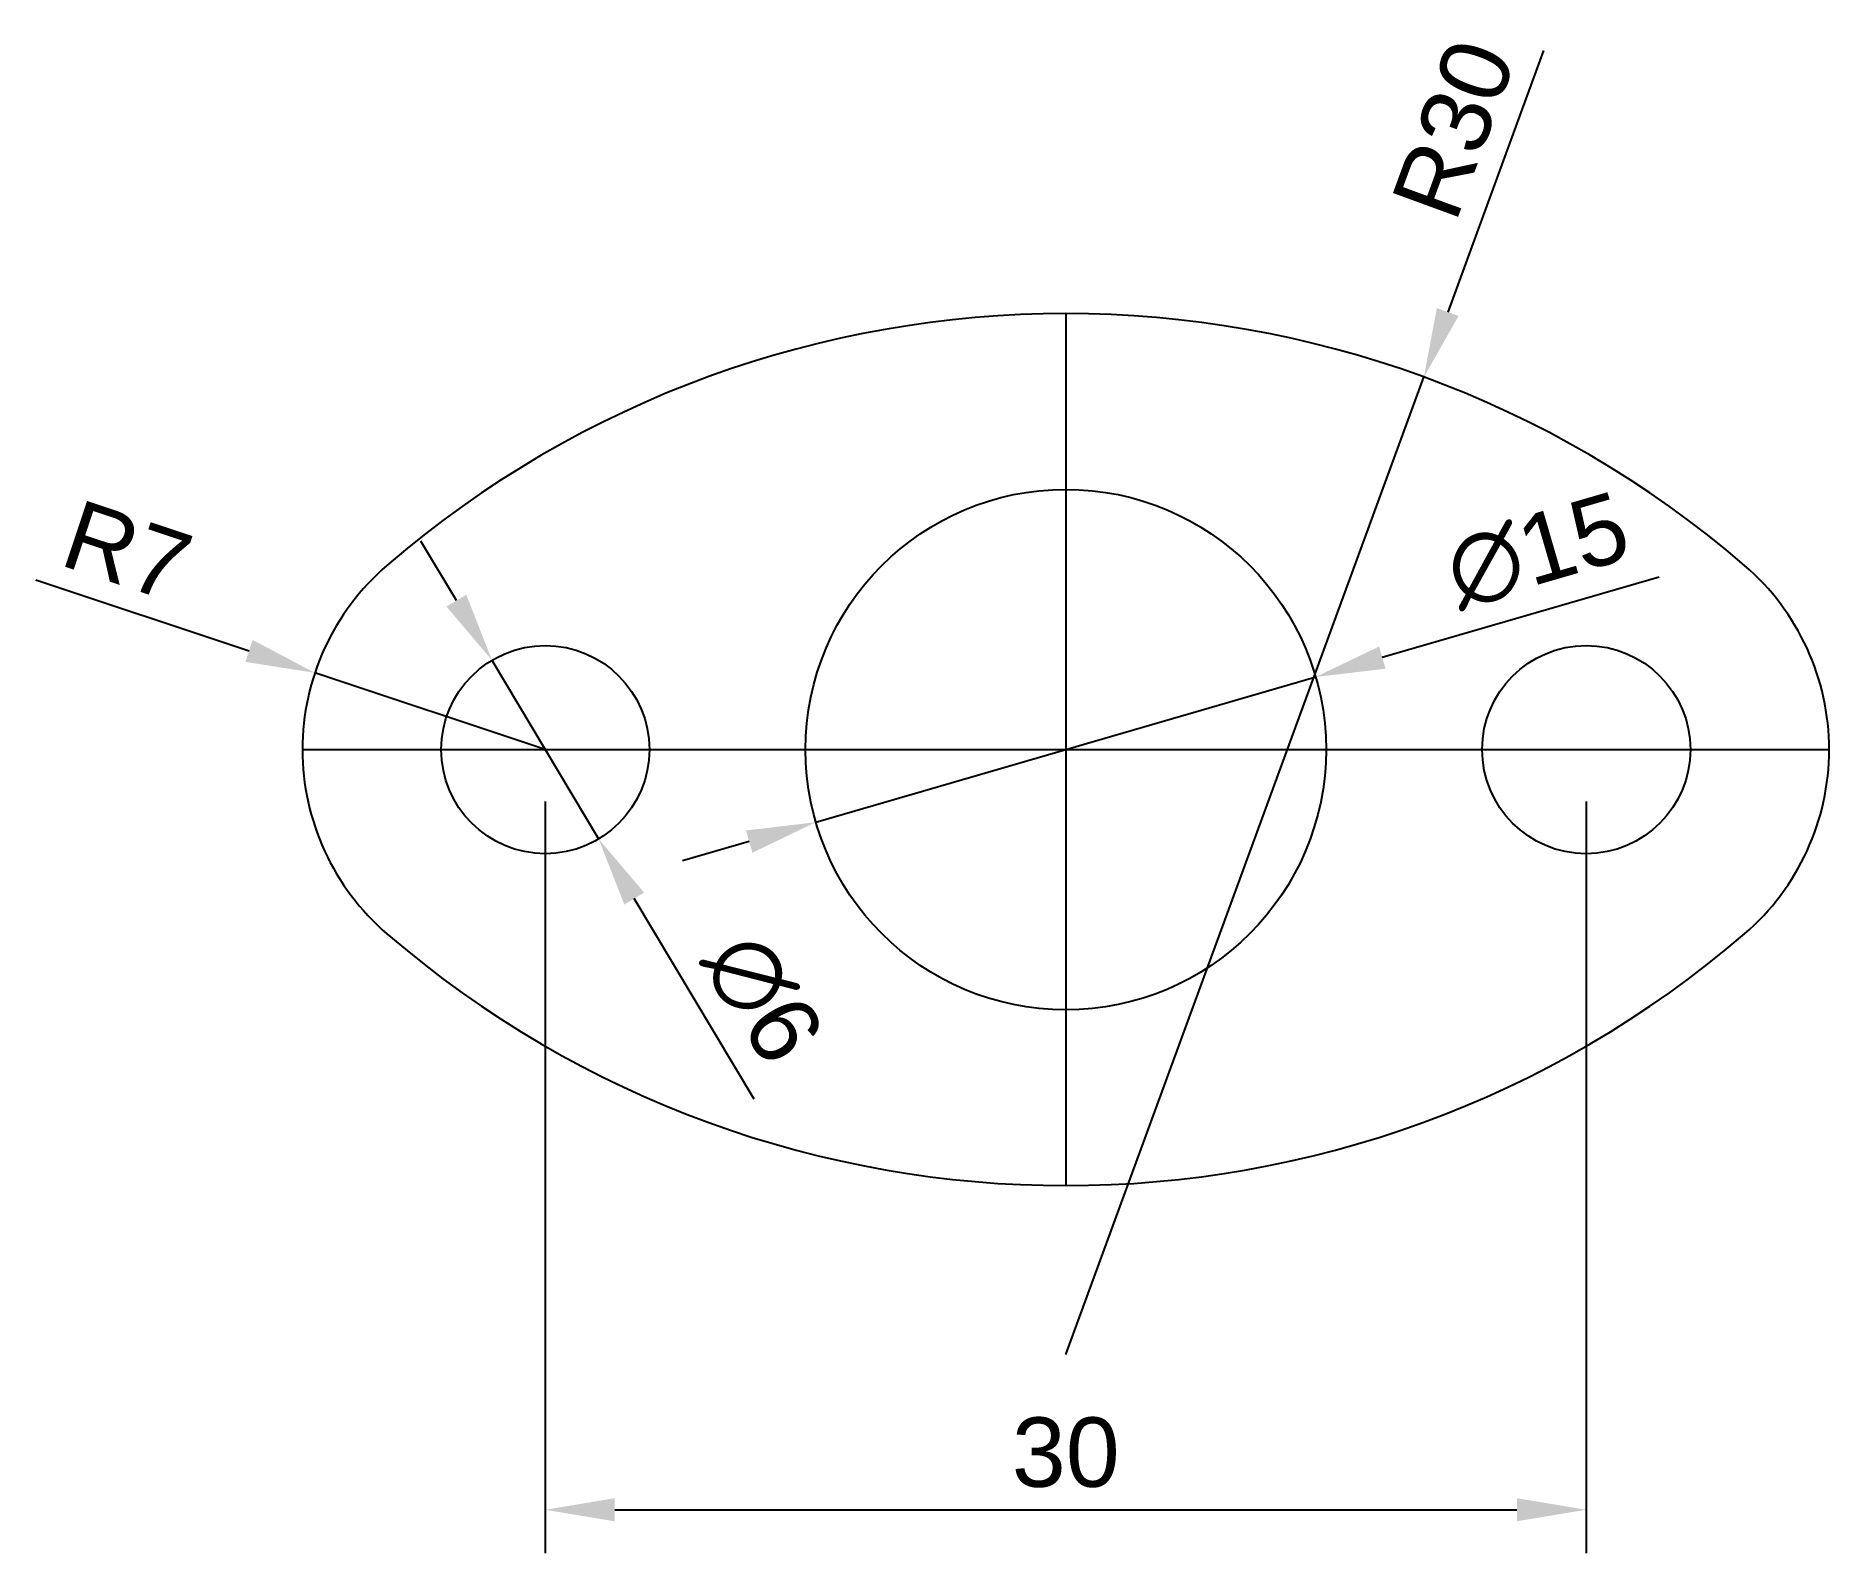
# Model space of a CAD drawing. Header units: millimetres. Extents: x 1141.7 to 1193.4, y 1782.4 to 1826.1.
import ezdxf

# ---------------------------------------------------------------- set-up
doc = ezdxf.new("R2010")
doc.units = ezdxf.units.MM
doc.layers.add('Cotas', color=8, linetype='Continuous')
doc.styles.get("Standard").update_dxf_attribs({"font": 'arial.ttf'})
doc.dimstyles.new('ISO-25', dxfattribs={"dimtxt": 2, "dimasz": 2, "dimexe": 1.25, "dimexo": 1.5, "dimtad": 1, "dimtxsty": 'Standard', "dimcen": 2.5, "dimadec": 0, "dimazin": 0, "dimtfac": 1, "dimtmove": 0, "dimatfit": 3, "dimfxl": 1, "dimarcsym": 0})

# ---------------------------------------------------------------- blocks, each defined once
blk = doc.blocks.new('*D1')
at = {"layer": 'Cotas', "color": 0, "lineweight": -2, "transparency": 16777216}
for p, q in [((1141.724, 1810.459), (1147.867, 1808.413)), ((1156.406, 1805.568), (1149.764, 1807.781))]:
    blk.add_line(p, q, dxfattribs=at)
at = {"layer": 'Cotas', "color": 0, "transparency": 16777216}
blk.add_solid([(1147.972, 1808.729), (1147.762, 1808.096), (1149.764, 1807.781)], dxfattribs=at)
at = {"layer": 'Defpoints', "color": 0, "transparency": 16777216}
for p in [(1149.764, 1807.781), (1156.406, 1805.568)]:
    blk.add_point(p, dxfattribs=at)
at = {"layer": 'Cotas', "color": 0, "transparency": 16777216, "insert": (1144.36, 1811.293), "char_height": 2, "attachment_point": 5, "rotation": 341.5768}
blk.add_mtext('R7', dxfattribs=at)
blk = doc.blocks.new('*D2')
at = {"layer": 'Cotas', "color": 0, "lineweight": -2, "transparency": 16777216}
for p, q in [((1153.843, 1809.861), (1152.817, 1811.579)), ((1154.868, 1808.144), (1157.943, 1802.992)), ((1162.421, 1795.492), (1158.969, 1801.275))]:
    blk.add_line(p, q, dxfattribs=at)
at = {"layer": 'Cotas', "color": 0, "transparency": 16777216}
for points in [[(1154.129, 1810.032), (1153.556, 1809.691), (1154.868, 1808.144)], [(1159.255, 1801.446), (1158.682, 1801.104), (1157.943, 1802.992)]]:
    blk.add_solid(points, dxfattribs=at)
at = {"layer": 'Defpoints', "color": 0, "transparency": 16777216}
for p in [(1154.868, 1808.144), (1157.943, 1802.992)]:
    blk.add_point(p, dxfattribs=at)
at = {"layer": 'Cotas', "color": 0, "transparency": 16777216, "insert": (1162.669, 1798.397), "char_height": 2, "attachment_point": 5, "rotation": 300.8378}
blk.add_mtext('∅6', dxfattribs=at)
blk = doc.blocks.new('*D3')
at = {"layer": 'Cotas', "color": 0, "lineweight": -2, "transparency": 16777216}
for p, q in [((1188.504, 1810.537), (1180.528, 1808.219)), ((1164.203, 1803.476), (1178.608, 1807.661)), ((1162.283, 1802.918), (1160.362, 1802.36))]:
    blk.add_line(p, q, dxfattribs=at)
at = {"layer": 'Cotas', "color": 0, "transparency": 16777216}
for points in [[(1180.435, 1808.539), (1180.621, 1807.899), (1178.608, 1807.661)], [(1162.19, 1803.238), (1162.376, 1802.597), (1164.203, 1803.476)]]:
    blk.add_solid(points, dxfattribs=at)
at = {"layer": 'Defpoints', "color": 0, "transparency": 16777216}
for p in [(1178.608, 1807.661), (1164.203, 1803.476)]:
    blk.add_point(p, dxfattribs=at)
at = {"layer": 'Cotas', "color": 0, "transparency": 16777216, "insert": (1185.002, 1811.291), "char_height": 2, "attachment_point": 5, "rotation": 16.202}
blk.add_mtext('∅15', dxfattribs=at)
blk = doc.blocks.new('*D4')
at = {"layer": 'Cotas', "color": 0, "lineweight": -2, "transparency": 16777216}
for p, q in [((1185.172, 1825.713), (1182.413, 1818.18)), ((1171.406, 1788.133), (1181.725, 1816.302))]:
    blk.add_line(p, q, dxfattribs=at)
at = {"layer": 'Cotas', "color": 0, "transparency": 16777216}
blk.add_solid([(1182.1, 1818.295), (1182.726, 1818.065), (1181.725, 1816.302)], dxfattribs=at)
at = {"layer": 'Defpoints', "color": 0, "transparency": 16777216}
for p in [(1181.725, 1816.302), (1171.406, 1788.133)]:
    blk.add_point(p, dxfattribs=at)
at = {"layer": 'Cotas', "color": 0, "transparency": 16777216, "insert": (1182.59, 1823.452), "char_height": 2, "attachment_point": 5, "rotation": 69.8804}
blk.add_mtext('R30', dxfattribs=at)
blk = doc.blocks.new('*D5')
at = {"layer": 'Cotas', "color": 0, "lineweight": -2, "transparency": 16777216}
for p, q in [((1156.406, 1804.068), (1156.406, 1782.41)), ((1186.406, 1804.068), (1186.406, 1782.41)), ((1158.406, 1783.66), (1184.406, 1783.66))]:
    blk.add_line(p, q, dxfattribs=at)
at = {"layer": 'Cotas', "color": 0, "transparency": 16777216}
for points in [[(1158.406, 1783.993), (1158.406, 1783.327), (1156.406, 1783.66)], [(1184.406, 1783.993), (1184.406, 1783.327), (1186.406, 1783.66)]]:
    blk.add_solid(points, dxfattribs=at)
at = {"layer": 'Defpoints', "color": 0, "transparency": 16777216}
for p in [(1156.406, 1805.568), (1186.406, 1805.568), (1186.406, 1783.66)]:
    blk.add_point(p, dxfattribs=at)
at = {"layer": 'Cotas', "color": 0, "transparency": 16777216, "insert": (1171.406, 1785.307), "char_height": 2, "attachment_point": 5}
blk.add_mtext('30', dxfattribs=at)

msp = doc.modelspace()

# ---------------------------------------------------------------- linework, layer by layer
for centre, radius in [((1171.406, 1805.568), 7.5), ((1156.406, 1805.568), 3), ((1186.406, 1805.568), 3)]:
    msp.add_circle(centre, radius)
for centre, radius, start, end in [((1171.406, 1788.133), 30, 49.2943, 130.7057), ((1156.406, 1805.568), 7, 130.7057, 229.2943), ((1186.406, 1805.568), 7, 310.7057, 49.2943), ((1171.406, 1823.004), 30, 229.2943, 310.7057)]:
    msp.add_arc(centre, radius, start, end)
at = {"layer": 'Cotas'}
for p, q in [((1171.406, 1818.133), (1171.406, 1793.004)), ((1149.406, 1805.568), (1193.406, 1805.568))]:
    msp.add_line(p, q, dxfattribs=at)

# ---------------------------------------------------------------- dimensions: what is measured, and where the dimension line sits
for center, mpoint, picture, middle in [((1171.406, 1788.133), (1181.725, 1816.302), '*D4', (1182.59, 1823.452)), ((1156.406, 1805.568), (1149.764, 1807.781), '*D1', (1144.36, 1811.293))]:
    dim = msp.add_radius_dim(center=center, mpoint=mpoint, dimstyle='ISO-25', dxfattribs=at)
    dim.commit()
    dim.dimension.update_dxf_attribs({"geometry": picture, "text_midpoint": middle})
for p1, p2, picture, middle in [((1164.203, 1803.476), (1178.608, 1807.661), '*D3', (1185.477, 1809.657)), ((1154.868, 1808.144), (1157.943, 1802.992), '*D2', (1161.208, 1797.525))]:
    dim = msp.add_diameter_dim_2p(p1=p1, p2=p2, dimstyle='ISO-25', dxfattribs=at)
    dim.commit()
    dim.dimension.update_dxf_attribs({"geometry": picture, "text_midpoint": middle})
dim = msp.add_linear_dim(base=(1186.406, 1783.66), p1=(1156.406, 1805.568), p2=(1186.406, 1805.568), dimstyle='ISO-25', dxfattribs=at)
dim.commit()
dim.dimension.update_dxf_attribs({"geometry": '*D5', "text_midpoint": (1171.406, 1785.307)})

doc.saveas('drawing.dxf')
